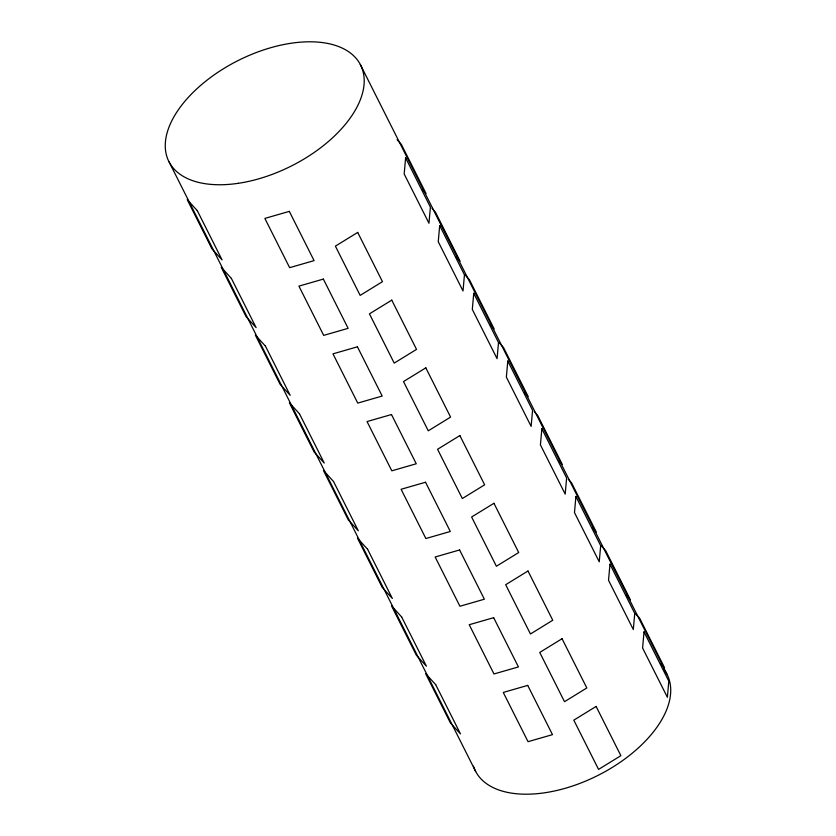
<?xml version="1.0" encoding="UTF-8"?>
<svg xmlns="http://www.w3.org/2000/svg" width="836" height="836" viewBox="0 0 836 836"><rect width="100%" height="100%" fill="white"/><g stroke="black" fill="none" stroke-linecap="round" stroke-linejoin="round"><path stroke-width="1.25" d="M397.1 139.716L401.301 144.304L426.067 193.544L422.713 189.876M431.993 208.342L435.357 212.02L460.124 261.271L455.923 256.673M465.213 275.149L469.414 279.736L494.18 328.987L489.99 324.389M499.27 342.865L503.471 347.452L528.237 396.703L524.883 393.024M534.173 411.5L537.527 415.168L562.304 464.419L558.939 460.74M568.229 479.216L571.584 482.884L596.361 532.135L592.16 527.547M601.45 546.012L605.651 550.6L630.417 599.851L626.216 595.263M635.506 613.728L639.707 618.316L664.474 667.567L661.119 663.899M360.306 64.487L666.825 673.941M169.175 162.059L475.694 771.513M663.659 669.051A107.301 59.063 -26.7 0 1 598.848 774.962A107.301 59.063 -26.7 0 1 473.448 766.152M405.617 157.868L404.185 173.992L428.962 223.243L430.394 207.119L405.617 157.868M439.684 225.584L438.252 241.708L463.019 290.959L464.45 274.835L439.684 225.584M473.74 293.3L472.309 309.425L497.075 358.675L498.507 342.551L473.74 293.3M507.797 361.016L506.365 377.14L531.132 426.391L532.563 410.267L507.797 361.016M541.853 428.743L540.422 444.867L565.188 494.107L566.62 477.983L541.853 428.743M575.91 496.459L574.478 512.583L599.245 561.823L600.676 545.699L575.91 496.459M609.966 564.175L608.535 580.299L633.312 629.539L634.743 613.415L609.966 564.175M644.023 631.891L642.591 648.015L667.368 697.266L668.8 681.141L644.023 631.891M357.703 232.418L335.393 246.139L360.159 295.39L382.47 281.669L357.703 232.418M391.76 300.134L369.449 313.855L394.216 363.106L416.527 349.385L391.76 300.134M425.817 367.85L403.506 381.571L428.272 430.822L450.594 417.101L425.817 367.85M459.873 435.566L437.562 449.287L462.329 498.538L484.65 484.817L459.873 435.566M493.94 503.282L471.619 517.003L496.396 566.254L518.707 552.533L493.94 503.282M527.997 570.998L505.675 584.719L530.452 633.97L552.763 620.249L527.997 570.998M562.053 638.725L539.742 652.435L564.509 701.686L586.82 687.965L562.053 638.725M596.11 706.441L573.799 720.162L598.566 769.402L620.876 755.681L596.11 706.441M289.308 211.372L264.866 218.415L289.632 267.666L314.075 260.623L289.308 211.372M323.365 279.088L298.922 286.131L323.689 335.382L348.131 328.339L323.365 279.088M357.421 346.804L332.979 353.847L357.745 403.098L382.188 396.055L357.421 346.804M391.478 414.531L367.035 421.563L391.812 470.814L416.255 463.771L391.478 414.531M425.534 482.247L401.092 489.279L425.869 538.53L450.311 531.487L425.534 482.247M459.601 549.963L435.159 556.995L459.925 606.246L484.368 599.213L459.601 549.963M493.658 617.679L469.215 624.722L493.982 673.962L518.424 666.929L493.658 617.679M527.715 685.395L503.272 692.438L528.038 741.678L552.481 734.645L527.715 685.395M197.286 210.641L187.212 199.626L211.978 248.877L222.062 259.881L197.286 210.641M231.353 278.357L221.268 267.342L246.045 316.593L256.119 327.607L231.353 278.357M265.409 346.073L255.325 335.058L280.102 384.309L290.176 395.323L265.409 346.073M299.466 413.789L289.392 402.774L314.158 452.025L324.232 463.039L299.466 413.789M333.522 481.505L323.448 470.49L348.215 519.741L358.289 530.755L333.522 481.505M367.579 549.221L357.505 538.206L382.271 587.457L392.345 598.471L367.579 549.221M401.635 616.937L391.561 605.922L416.328 655.173L426.412 666.188L401.635 616.937M435.692 684.653L425.618 673.638L450.385 722.889L460.469 733.903L435.692 684.653M238.27 183.314A107.301 59.063 -26.7 0 0 361.006 65.908A107.301 59.063 -26.7 0 0 194.934 90.602A107.301 59.063 -26.7 0 0 238.27 183.314"/></g></svg>
